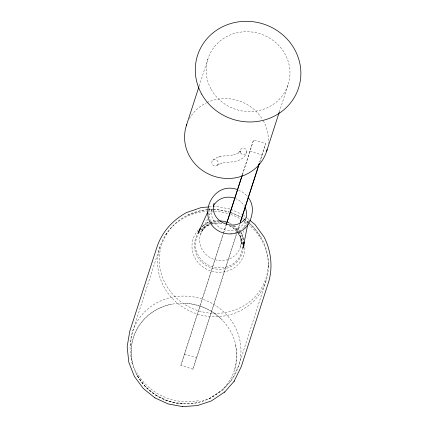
<?xml version="1.0" encoding="UTF-8"?>
<svg xmlns="http://www.w3.org/2000/svg" width="428" height="428" viewBox="0 0 428 428"><rect width="100%" height="100%" fill="white"/><g stroke="black" fill="none" stroke-linecap="round" stroke-linejoin="round"><path stroke-width="0.32" stroke-dasharray="2.14 1.6" d="M241.264 241.991L241.194 243.703L240.616 238.423L240.777 239.177L238.749 234.068L239.578 235.507M240.087 151.154L239.996 151.785L240.135 150.966L239.707 152.063L240.06 151.314L237.802 153.481L238.471 153.053L235.363 154.433M246.747 151.528C244.425 162.87 230.232 161.597 221.34 163.202M234.721 369.525L236.887 356.615L235.454 343.491M240.408 247.074L243.639 230.842M244.286 227.594L245.966 219.157A17.623 16.612 17.9 0 1 224.176 229.697A17.623 16.612 17.9 0 1 212.358 208.543L208.778 216.386M248.053 222.79L248.566 220.217L246.405 224.759L243.067 228.573L239.311 231.045M236.631 233.816L192.926 369.139L180.873 365.33L223.234 233.897M242.435 174.736L253.606 139.865L265.654 143.674L259.823 162.025M192.926 369.139L236.518 233.886M199.138 86.092L207.906 58.952M159.863 247.111L132.402 332.133L129.914 346.867L131.508 361.665L136.821 375.11L145.365 386.661L156.407 395.536M223.437 233.26L226.107 225M242.318 174.811L253.606 139.865M180.873 365.33L223.352 233.822M223.555 233.185L226.225 224.925M237.337 231.345L239.594 224.358M259.705 162.094L265.654 143.674M236.839 233.18L239.712 224.283M279.275 112.093L288.247 84.321M266.136 280.666L238.674 365.689L231.762 379.813M208.527 210.309L209.618 207.922L208.784 212.882L209.34 217.927M200.523 234.48L207.682 218.799M202.738 229.825L201.786 231.264L205.285 227.268L204.707 227.792L209.297 224.77L207.757 225.46M165.759 234.715L167.343 232.832M137.586 375.998A53.136 50.087 17.9 0 0 182.633 403.818L196.773 402.892L210.127 398.463L222.961 389.86M201.69 227.198L203.444 225.192L202.899 225.69L208.061 222.293L206.617 222.945L208.928 222.175M222.721 390.138L232.024 379.508M212.85 160.275C218.59 154.936 227.091 156.268 234.164 154.765M217.221 165.358A3.354 3.108 46.8 0 0 215.996 159.804A3.354 3.108 46.8 0 0 211.887 163.282A3.354 3.108 46.8 0 0 217.221 165.358L218.376 164.379L217.702 164.807L221.014 163.293M209.244 398.623L220.409 391.272M187.806 215.027L201.781 210.25L212.839 209.442M209.506 221.982L212.973 220.832L218.51 220.463M235.063 232.634L236.919 232.019M218.51 157.076L219.227 156.878M219.655 156.755L220.356 156.562M233.469 154.957L236.085 154.23M220.297 163.491L222.041 163.009M209.121 206.933L212.347 206.719M212.989 206.676L216.215 206.462L230.307 209.057M213.481 209.399L216.054 209.228L229.472 211.7M230.526 233.265L231.848 233.174M182.74 403.834L169.012 401.304L156.316 395.493M250.027 151.228L262.075 155.038M184.452 353.972L196.5 357.776M238.637 190.203L242.114 191.792L246.544 195.366L247.662 196.869M230.901 209.329L241.563 214.209M230.066 211.972L240.702 216.841M228.156 222.394L232.11 224.208M243.339 215.022L245.356 216.648M247.368 218.269L249.385 219.89M243.896 219.002L252.969 226.412L261.658 238.343M234.116 225.626L237.963 228.723L239.776 231.168M240.14 231.655L241.959 234.1L241.178 232.746L243.462 238.498L243.313 237.781L243.602 240.429M211.234 222.704L212.791 224.802M209.811 219.12L210.999 222.105M268.228 264.686L268.41 267.131M189.401 118.706A42.126 39.708 17.9 0 1 206.494 102.79M207.056 102.522A42.126 39.708 17.9 0 1 262.348 119.107M263.306 120.728A42.126 39.708 17.9 0 1 268.196 143.583M242.409 246.854A23.594 22.24 17.9 0 1 212.919 266.895A23.594 22.24 17.9 0 1 198.266 234.234M198.94 233.132A23.594 22.24 17.9 0 1 209.971 224.529M212.299 223.823A23.594 22.24 17.9 0 1 222.02 223.421M229.066 225.647A23.594 22.24 17.9 0 1 237.192 232.019M237.572 232.495A23.594 22.24 17.9 0 1 242.403 245.565M235.389 198.442A17.623 16.612 17.9 0 1 244.575 206.398M238.754 231.933A20.913 19.715 17.9 0 1 230.58 258.426A20.913 19.715 17.9 0 1 202.401 250A20.913 19.715 17.9 0 1 209.961 223.325M210.549 223.025A20.913 19.715 17.9 0 1 218.606 220.976M226.958 222.164A20.913 19.715 17.9 0 1 231.345 224.245M233.33 225.626A20.913 19.715 17.9 0 1 238.423 231.361M243.072 247.502A24.455 23.053 17.9 0 1 212.443 268.254A24.455 23.053 17.9 0 1 197.388 234.298M200.689 229.964A24.455 23.053 17.9 0 1 210.052 224.154M210.651 223.962A24.455 23.053 17.9 0 1 221.939 223.207M229.815 225.802A24.455 23.053 17.9 0 1 237.256 231.644M237.663 232.126A24.455 23.053 17.9 0 1 242.874 243.858M244.591 243.971A26.616 25.086 17.9 0 1 210.576 270.871A26.616 25.086 17.9 0 1 199.255 229.039M202.134 226.642A26.616 25.086 17.9 0 1 209.265 223.09M209.859 222.908A26.616 25.086 17.9 0 1 219.152 221.859M224.764 222.763A26.616 25.086 17.9 0 1 225.973 223.116M232.286 226.005A26.616 25.086 17.9 0 1 238.498 231.243M238.899 231.714A26.616 25.086 17.9 0 1 243.682 240.279M248.582 222.731A54.763 51.622 17.9 0 1 245.763 304.559A54.763 51.622 17.9 0 1 163.143 278.981A54.763 51.622 17.9 0 1 206.815 209.806M207.462 209.747A54.763 51.622 17.9 0 1 212.652 209.581M213.299 209.592A54.763 51.622 17.9 0 1 229.274 212.261M231.115 212.876A54.763 51.622 17.9 0 1 241.713 217.873M242.264 218.21A54.763 51.622 17.9 0 1 243.35 218.895M243.89 219.254A54.763 51.622 17.9 0 1 248.079 222.319M247.908 224.021A55.72 52.526 17.9 0 1 245.731 307.582A55.72 52.526 17.9 0 1 161.404 281.48A55.72 52.526 17.9 0 1 206.58 211.229M207.238 211.181A55.72 52.526 17.9 0 1 213.176 211.09M214.487 211.154A55.72 52.526 17.9 0 1 228.145 213.593M230.649 214.417A55.72 52.526 17.9 0 1 240.295 218.831M243.099 220.538A55.72 52.526 17.9 0 1 247.389 223.609M130.133 345.674A55.72 52.526 17.9 0 1 208.115 301.424A55.72 52.526 17.9 0 1 223.673 388.49M198.448 400.688A55.72 52.526 17.9 0 1 136.816 372.472M132.648 363.559A53.136 50.087 17.9 0 1 171.74 304.153M185.463 303.238A53.136 50.087 17.9 0 1 222.41 320.149M211.239 89.452A42.126 39.708 17.9 0 0 283.791 93.689A42.126 39.708 17.9 0 0 249.198 31.768A42.126 39.708 17.9 0 0 211.239 89.452M240.477 152.759A3.36 3.167 17.9 0 0 246.261 153.106A3.36 3.167 17.9 0 0 243.511 148.163A3.36 3.167 17.9 0 0 240.477 152.759M137.613 376.014A53.088 50.044 17.9 0 0 229.05 381.353A53.088 50.044 17.9 0 0 185.452 303.318A53.088 50.044 17.9 0 0 137.613 376.014"/><path stroke-width="0.64" d="M214.096 203.166C208.356 221.506 235.577 233.581 245.843 217.697M247.673 224.716L243.061 247.86L244.03 242.109L243.96 243.741L243.746 241.756M186.292 125.859L198.934 86.724M226.31 224.363L242.114 175.443M226.428 224.293L242.227 175.373M240.413 221.816L259.293 163.368M240.119 223.015L259.411 163.293M266.639 151.228L279.275 112.093M207.714 212.101L197.902 233.602L200.406 228.333L199.501 229.702L200.374 228.702M234.041 381.38L241.317 366.529L268.795 281.447C272.962 266.644 271.047 250.68 264.097 237.026L254.97 224.497L249.888 220.297M182.462 406.579L197.303 405.61L211.32 400.961L224.807 391.92M224.556 392.214L234.325 381.054M208.473 206.975L201.24 207.537L186.571 212.55C173.067 219.757 162.314 231.714 157.242 246.223L129.759 331.304L127.143 346.787L128.823 362.334L134.397 376.458L143.369 388.581L154.957 397.896M236.898 189.406C212.347 180.948 196.12 217.494 217.938 230.585C227.594 236.62 241.579 234.389 248.015 224.711C252.804 216.493 254.73 205.124 248.037 197.372M182.579 406.6L168.172 403.946L154.861 397.847M267.174 149.361A42.126 39.708 17.9 0 1 214.867 176.523A42.126 39.708 17.9 0 1 186.704 124.634M213.288 206.243A17.623 16.612 17.9 0 1 234.153 198.004M245.153 207.532A17.623 16.612 17.9 0 1 246.293 217.964M219.821 220.944A20.913 19.715 17.9 0 1 226.385 221.971M201.663 94.08A53.077 50.033 17.9 0 0 293.078 99.424A53.077 50.033 17.9 0 0 249.492 21.4A53.077 50.033 17.9 0 0 201.663 94.08"/></g></svg>
